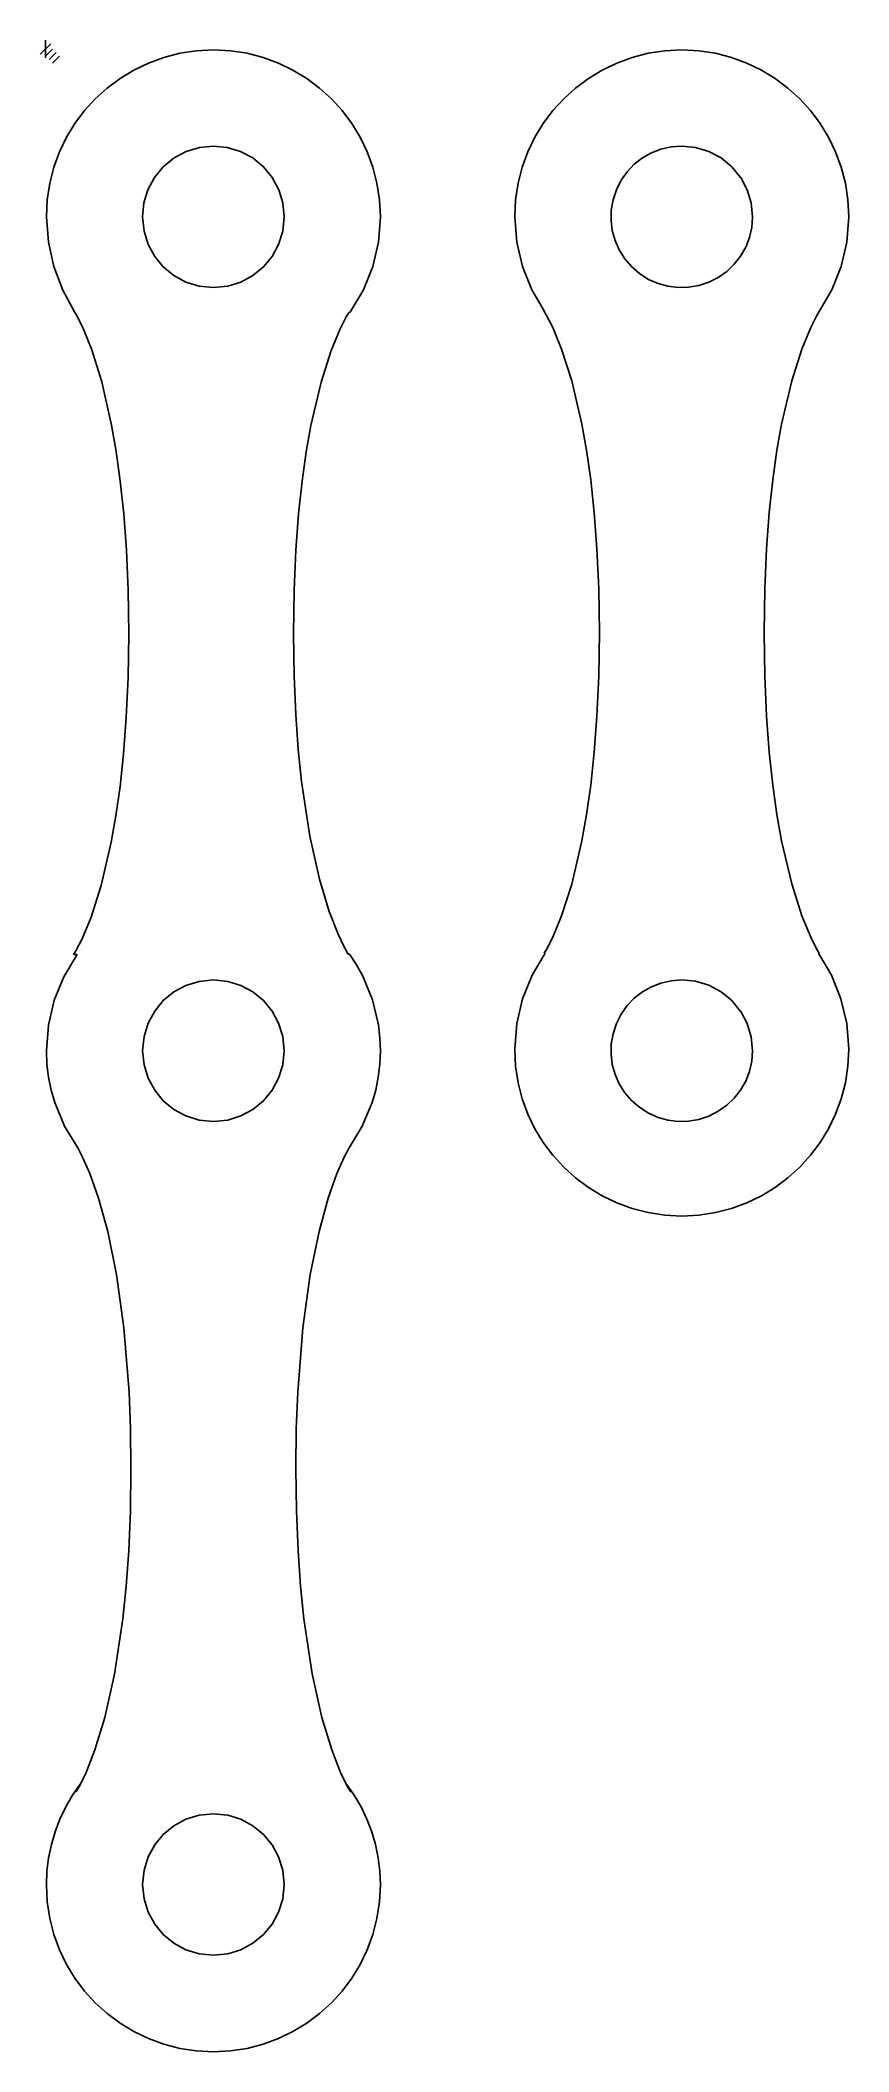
# Model space of a CAD drawing. Extents: x -1 to 121, y 0 to 303.
import ezdxf

# ---------------------------------------------------------------- set-up
doc = ezdxf.new("R2010")
doc.units = 0

msp = doc.modelspace()

# ---------------------------------------------------------------- linework, layer by layer
at = {"layer": 'Layer 1'}
for p, q in [((0, 302.637), (0, 299.991)), ((0.793749, 302.108), (-0.793749, 300.52)), ((1.05833, 301.314), (0, 300.25567)), ((1.5875, 300.785), (0.52917, 299.72667)), ((2.11666, 300.256), (1.05833, 299.19767)), ((17.7694, 300.054), (15.46316, 299.209874)), ((20.1751, 300.672), (17.76948, 300.053431)), ((22.6674, 301.053), (20.17503, 300.672609)), ((25.2339, 301.182), (22.66739, 301.052381)), ((27.8004, 301.053), (25.23394, 301.182619)), ((30.2928, 300.672), (27.80043, 301.052391)), ((32.6984, 300.054), (30.29281, 300.672569)), ((35.0047, 299.21), (32.69833, 300.054126)), ((88.1727, 300.054), (85.86659, 299.209893)), ((90.5783, 300.672), (88.17271, 300.053458)), ((93.0706, 301.053), (90.57823, 300.672609)), ((95.6374, 301.182), (93.07068, 301.052407)), ((98.2038, 301.053), (95.63734, 301.182619)), ((100.696, 300.672), (98.20363, 301.052391)), ((103.102, 300.054), (100.69641, 300.672569)), ((105.408, 299.21), (103.10189, 300.054126)), ((11.1993, 296.895), (9.26689, 295.44992)), ((13.269, 298.153), (11.19935, 296.89562)), ((15.4632, 299.21), (13.26896, 298.15294)), ((37.1989, 298.153), (35.00471, 299.21006)), ((39.2685, 296.895), (37.19893, 298.15238)), ((41.201, 295.45), (39.26849, 296.89508)), ((81.6026, 296.895), (79.67035, 295.44996)), ((83.6724, 298.153), (81.60257, 296.89566)), ((85.8666, 299.21), (83.67241, 298.15297)), ((107.602, 298.153), (105.40755, 299.21006)), ((109.672, 296.895), (107.60243, 298.15238)), ((111.604, 295.45), (109.67175, 296.89508)), ((7.48433, 293.83), (5.86421, 292.0474)), ((9.26691, 295.45), (7.48433, 293.82986)), ((42.9835, 293.83), (41.201, 295.45014)), ((44.6038, 292.047), (42.98349, 293.8296)), ((77.8875, 293.83), (76.26746, 292.04742)), ((79.6703, 295.45), (77.88754, 293.82989)), ((113.387, 293.83), (111.60424, 295.45014)), ((115.007, 292.047), (113.38696, 293.8296)), ((5.86421, 292.047), (4.41919, 290.11454)), ((46.0487, 290.115), (44.60381, 292.04746)), ((76.2675, 292.048), (74.82235, 290.11557)), ((116.452, 290.115), (115.00711, 292.04746)), ((3.16184, 288.045), (2.10482, 285.85073)), ((4.41919, 290.115), (3.16184, 288.04535)), ((47.306, 288.045), (46.0487, 290.11465)), ((48.363, 285.851), (47.30599, 288.04527)), ((73.565, 288.046), (72.50799, 285.85176)), ((74.8223, 290.115), (73.565, 288.04535)), ((117.709, 288.045), (116.4517, 290.11465)), ((118.766, 285.851), (117.70899, 288.04527)), ((2.10482, 285.851), (1.260726, 283.54476)), ((17.7075, 283.606), (19.32865, 284.93566)), ((19.3287, 284.936), (21.16073, 285.914216)), ((21.1607, 285.914), (23.14777, 286.517752)), ((23.1478, 286.518), (25.23406, 286.724375)), ((25.234, 286.724), (27.32013, 286.517572)), ((27.3202, 286.518), (29.30748, 285.914195)), ((29.3075, 285.914), (31.13947, 284.93589)), ((31.1394, 284.936), (32.7605, 283.60676)), ((49.2073, 283.545), (48.363016, 285.85124)), ((72.508, 285.851), (71.66398, 283.54476)), ((89.7234, 284.93), (88.50341, 283.980015)), ((91.068, 285.694), (89.72339, 284.93044)), ((92.5161, 286.257), (91.06804, 285.694047)), ((94.0459, 286.605), (92.51608, 286.256862)), ((95.6371, 286.724), (94.0459, 286.604779)), ((97.7233, 286.518), (95.63706, 286.724375)), ((99.7106, 285.914), (97.72332, 286.517752)), ((101.543, 284.936), (99.71103, 285.914216)), ((103.164, 283.606), (101.5429, 284.93566)), ((119.61, 283.545), (118.76598, 285.85124)), ((1.26072, 283.545), (0.642173, 281.13941)), ((15.4002, 280.154), (16.37831, 281.98603)), ((16.3783, 281.986), (17.70754, 283.60715)), ((32.7605, 283.606), (34.08976, 281.98485)), ((34.0898, 281.985), (35.067963, 280.15295)), ((49.8256, 281.139), (49.20727, 283.54459)), ((71.664, 283.545), (71.045405, 281.13938)), ((86.5222, 281.578), (85.803063, 280.15372)), ((87.4292, 282.858), (86.522209, 281.57763)), ((88.5034, 283.98), (87.42919, 282.85772)), ((104.492, 281.986), (103.16274, 283.60715)), ((105.471, 280.154), (104.492837, 281.98603)), ((120.229, 281.139), (119.610405, 283.54459)), ((0.261791, 278.647), (0.132193, 276.08054)), ((0.642174, 281.139), (0.261791, 278.64665)), ((14.7963, 278.167), (15.400131, 280.15407)), ((35.068, 280.153), (35.671778, 278.16593)), ((50.2061, 278.647), (49.82563, 281.13935)), ((50.3357, 276.08), (50.206054, 278.64646)), ((70.665, 278.647), (70.535619, 276.08049)), ((71.0454, 281.139), (70.66493, 278.64663)), ((85.3043, 278.638), (85.040511, 277.09117)), ((85.8031, 280.153), (85.304361, 278.63747)), ((106.074, 278.167), (105.470222, 280.15407)), ((120.609, 278.647), (120.22853, 281.13935)), ((120.739, 276.08), (120.609619, 278.64646)), ((0.132193, 276.08), (0.424102, 272.28916)), ((14.5899, 276.08), (14.796301, 278.16626)), ((14.8062, 273.935), (14.589956, 276.08016)), ((35.8781, 276.08), (35.661936, 273.93484)), ((35.6717, 278.166), (35.878075, 276.07974)), ((50.041, 272.291), (50.335745, 276.08023)), ((70.5356, 276.08), (70.826906, 272.29075)), ((85.0405, 277.091), (85.006633, 275.53787)), ((85.0067, 275.538), (85.197464, 274.0036)), ((106.281, 276.08), (106.074625, 278.16626)), ((106.162, 274.489), (106.281327, 276.08002)), ((120.448, 272.291), (120.73957, 276.08036)), ((0.424102, 272.29), (1.259642, 268.59782)), ((15.4264, 271.937), (14.806191, 273.935)), ((35.6619, 273.935), (35.041717, 271.937)), ((49.1837, 268.61), (50.040949, 272.29096)), ((70.8269, 272.291), (71.680709, 268.61047)), ((85.1974, 274.003), (85.608297, 272.51234)), ((85.6083, 272.513), (86.234039, 271.0911)), ((105.251, 271.511), (105.813768, 272.9589)), ((105.814, 272.959), (106.162191, 274.48908)), ((119.594, 268.61), (120.448074, 272.29069)), ((16.4078, 270.129), (15.426409, 271.93703)), ((17.7075, 268.554), (16.40776, 270.12933)), ((34.0602, 270.129), (32.76057, 268.55394)), ((35.0418, 271.937), (34.060197, 270.12881)), ((86.2341, 271.091), (87.069918, 269.76293)), ((87.0699, 269.763), (88.1105, 268.55359)), ((103.537, 268.947), (104.487118, 270.16673)), ((104.487, 270.167), (105.250587, 271.51166)), ((1.25964, 268.597), (2.60103, 265.05529)), ((19.2828, 267.254), (17.70753, 268.55363)), ((21.0909, 266.273), (19.28285, 267.254603)), ((23.0889, 265.653), (21.09088, 266.273183)), ((29.3773, 266.273), (27.37917, 265.652817)), ((31.1852, 267.254), (29.3773, 266.272662)), ((32.7605, 268.554), (31.18517, 267.2541)), ((47.7838, 265.1), (49.18371, 268.61022)), ((71.6807, 268.611), (73.0769, 265.10104)), ((88.1105, 268.553), (89.31991, 267.51213)), ((89.3199, 267.513), (90.64784, 266.677447)), ((90.6478, 266.677), (92.06993, 266.050997)), ((98.1948, 265.747), (99.71033, 266.245739)), ((99.7103, 266.246), (101.13481, 266.965137)), ((101.135, 266.965), (102.41532, 267.872255)), ((102.415, 267.873), (103.5371, 268.94721)), ((118.198, 265.1), (119.5942, 268.61022)), ((2.60103, 265.056), (4.41049, 261.7167)), ((25.234, 265.436), (23.08884, 265.652164)), ((27.3792, 265.653), (25.23407, 265.436836)), ((45.8606, 261.821), (47.78385, 265.09918)), ((73.0769, 265.101), (74.99566, 261.82335)), ((92.07, 266.051), (93.56066, 265.640367)), ((93.5606, 265.64), (95.09492, 265.448971)), ((95.095, 265.449), (96.6481, 265.483131)), ((96.6481, 265.483), (98.19485, 265.746789)), ((116.279, 261.822), (118.19776, 265.09965)), ((4.41049, 261.716), (4.758152, 261.137886)), ((4.75815, 261.138), (5.674771, 259.30259)), ((44.2715, 259.213), (45.21024, 261.03651)), ((45.2102, 261.036), (45.566329, 261.609616)), ((45.5666, 261.611), (45.860552, 261.822137)), ((74.9605, 261.822), (75.316629, 261.248384)), ((74.9956, 261.822), (74.9605, 261.822)), ((75.3166, 261.249), (76.255605, 259.42549)), ((115.019, 259.425), (115.95774, 261.24851)), ((115.957, 261.248), (116.313129, 261.821616)), ((116.314, 261.822), (116.279, 261.822)), ((5.67477, 259.303), (6.97067, 256.05789)), ((42.9441, 255.985), (44.27151, 259.21291)), ((76.2556, 259.425), (77.58301, 256.19682)), ((113.691, 256.197), (115.01841, 259.42491)), ((6.97067, 256.058), (8.45622, 251.25159)), ((41.4224, 251.198), (42.94402, 255.98536)), ((77.583, 256.197), (79.10462, 251.4099)), ((112.17, 251.41), (113.69162, 256.19736)), ((8.45623, 251.251), (9.94176, 244.73062)), ((39.9008, 244.697), (41.42242, 251.1978)), ((79.1046, 251.41), (80.62648, 244.90893)), ((110.648, 244.909), (112.16962, 251.4098)), ((9.94175, 244.731), (10.625274, 240.78051)), ((39.2007, 240.755), (39.900787, 244.69649)), ((80.6265, 244.909), (81.326587, 240.96751)), ((109.948, 240.967), (110.648087, 244.90823)), ((10.6253, 240.78), (11.237677, 236.34427)), ((38.5737, 236.328), (39.200762, 240.75553)), ((81.3266, 240.967), (81.953926, 236.5392)), ((109.321, 236.54), (109.948062, 240.9678)), ((11.2377, 236.345), (11.755277, 231.40497)), ((38.0435, 231.394), (38.573724, 236.32768)), ((81.9539, 236.54), (82.484124, 231.60659)), ((108.791, 231.606), (109.321224, 236.53941)), ((11.7552, 231.405), (12.154244, 225.9411)), ((37.6347, 225.936), (38.043481, 231.39435)), ((82.4841, 231.606), (82.892616, 226.14739)), ((108.382, 226.148), (108.790781, 231.60661)), ((12.1543, 225.941), (12.411104, 219.93497)), ((37.3717, 219.933), (37.634696, 225.93586)), ((82.8927, 226.148), (83.15596, 220.14541)), ((108.119, 220.145), (108.381996, 226.14786)), ((12.4111, 219.935), (12.501984, 213.36726)), ((37.2785, 213.366), (37.371633, 219.93242)), ((83.1559, 220.145), (83.249033, 213.57831)), ((108.026, 213.578), (108.119133, 220.14442)), ((12.5019, 213.366), (12.40882, 206.79958)), ((37.3643, 207.052), (37.278575, 213.3668)), ((83.2491, 213.578), (83.155967, 207.01158)), ((108.119, 207.012), (108.025867, 213.57842)), ((12.4089, 206.8), (12.145852, 200.79714)), ((37.6072, 201.258), (37.364313, 207.0521)), ((83.1559, 207.012), (82.892904, 201.00914)), ((108.382, 201.01), (108.119004, 207.01286)), ((12.1458, 200.797), (11.737046, 195.33839)), ((37.9858, 195.967), (37.607182, 201.25707)), ((82.8929, 201.009), (82.484119, 195.55039)), ((108.791, 195.551), (108.382219, 201.00935)), ((11.7371, 195.339), (11.206929, 190.40559)), ((38.4784, 191.164), (37.985746, 195.96777)), ((82.4841, 195.55), (81.953876, 190.61659)), ((109.321, 190.618), (108.79104, 195.55141)), ((39.7214, 182.947), (38.47839, 191.16363)), ((81.9539, 190.617), (81.326574, 186.1892)), ((109.948, 186.19), (109.320674, 190.6178)), ((11.2069, 190.405), (10.579627, 185.9772)), ((10.5796, 185.977), (9.87946, 182.03551)), ((81.3266, 186.189), (80.626513, 182.24751)), ((110.648, 182.249), (109.947913, 186.19049)), ((9.87947, 182.036), (8.35777, 175.5352)), ((41.1642, 176.471), (39.72143, 182.94746)), ((80.6265, 182.248), (79.10488, 175.7472)), ((112.17, 175.748), (110.64838, 182.2488)), ((8.35777, 175.535), (6.83607, 170.74764)), ((42.6356, 171.596), (41.16425, 176.47015)), ((79.1049, 175.747), (77.58302, 170.95964)), ((113.691, 170.961), (112.16938, 175.7481)), ((6.83608, 170.748), (5.50864, 167.51982)), ((43.964, 168.187), (42.63553, 171.59642)), ((77.583, 170.96), (76.25559, 167.73182)), ((115.019, 167.732), (113.69159, 170.96018)), ((5.50864, 167.52), (4.569741, 165.69649)), ((44.9784, 166.105), (43.96399, 168.18727)), ((76.2556, 167.731), (75.31686, 165.90749)), ((115.958, 165.909), (115.01926, 167.73251)), ((4.73553, 165.122), (2.75782, 161.81101)), ((4.21358, 165.122), (4.73553, 165.122)), ((4.56974, 165.696), (4.213585, 165.122384)), ((45.5071, 165.213), (44.978463, 166.105174)), ((45.7008, 165.213), (45.5071, 165.213)), ((46.7657, 163.583), (45.70075, 165.2131)), ((47.697, 161.883), (46.765668, 163.58242)), ((75.1219, 165.335), (73.15155, 162.02798)), ((74.9605, 165.335), (75.1219, 165.335)), ((75.3169, 165.908), (74.960771, 165.334649)), ((116.314, 165.336), (115.957871, 165.909351)), ((118.142, 162.026), (116.17853, 165.33461)), ((116.179, 165.336), (116.314, 165.336)), ((2.75782, 161.811), (1.31763, 158.25712)), ((19.2828, 159.507), (21.09085, 160.488338)), ((21.0909, 160.488), (23.0889, 161.108183)), ((23.0889, 161.108), (25.23406, 161.324164)), ((25.234, 161.325), (27.37913, 161.108571)), ((27.3792, 161.108), (29.37733, 160.487817)), ((29.3773, 160.488), (31.1852, 159.506662)), ((49.1488, 158.307), (47.69703, 161.88284)), ((73.1515, 162.028), (71.71667, 158.48021)), ((92.5161, 160.857), (91.06804, 160.294232)), ((94.0459, 161.205), (92.51608, 160.856809)), ((95.6371, 161.325), (94.0459, 161.205673)), ((97.7236, 161.119), (95.6371, 161.325375)), ((99.7106, 160.515), (97.72358, 161.118778)), ((101.543, 159.537), (99.71103, 160.515163)), ((119.57, 158.478), (118.14205, 162.02659)), ((1.31763, 158.258), (0.435542, 154.52606)), ((16.4078, 156.632), (17.70754, 158.20733)), ((17.7075, 158.207), (19.2828, 159.5069)), ((31.1852, 159.507), (32.76053, 158.20737)), ((32.7605, 158.207), (34.06013, 156.63167)), ((50.0354, 154.551), (49.148782, 158.30702)), ((71.7167, 158.48), (70.83802, 154.75494)), ((87.4292, 157.458), (86.522209, 156.17742)), ((88.5034, 158.581), (87.42919, 157.4589)), ((89.7234, 159.531), (88.50341, 158.580882)), ((91.068, 160.294), (89.72339, 159.530413)), ((103.164, 158.208), (101.5429, 159.53726)), ((104.492, 156.586), (103.16274, 158.2071)), ((120.443, 154.753), (119.57067, 158.47753)), ((0.43554, 154.526), (0.132193, 150.68108)), ((14.8062, 152.826), (15.426409, 154.82413)), ((15.4264, 154.824), (16.407791, 156.6319)), ((34.0602, 156.632), (35.041803, 154.82384)), ((35.0418, 154.823), (35.661983, 152.82513)), ((50.26, 152.626), (50.035369, 154.55111)), ((70.838, 154.755), (70.535582, 150.91775)), ((85.8031, 154.754), (85.304361, 153.23847)), ((86.5222, 156.178), (85.803063, 154.75375)), ((105.471, 154.754), (104.492837, 156.58597)), ((106.074, 152.767), (105.470222, 154.75402)), ((120.739, 150.917), (120.442932, 154.75292)), ((14.5899, 150.681), (14.806144, 152.82597)), ((35.6619, 152.826), (35.878064, 150.68076)), ((50.3357, 150.681), (50.260029, 152.62648)), ((85.0405, 151.691), (85.006633, 150.1379)), ((85.3043, 153.238), (85.040511, 151.69098)), ((106.281, 150.681), (106.074625, 152.76724)), ((0.132193, 150.681), (0.212965, 148.65615)), ((0.212965, 148.656), (0.451084, 146.67586)), ((14.8062, 148.535), (14.589956, 150.68024)), ((15.4264, 146.538), (14.806191, 148.53587)), ((35.6619, 148.535), (35.041717, 146.53687)), ((35.8781, 150.681), (35.661936, 148.53576)), ((50.0169, 146.678), (50.255025, 148.65735)), ((50.255, 148.657), (50.335698, 150.68106)), ((70.5356, 150.917), (70.665246, 148.35054)), ((70.6652, 148.351), (71.045406, 145.85863)), ((85.0067, 150.138), (85.197464, 148.60368)), ((85.1974, 148.604), (85.608297, 147.11334)), ((105.814, 147.559), (106.162191, 149.08908)), ((106.162, 149.089), (106.281327, 150.67994)), ((120.229, 145.858), (120.60947, 148.35037)), ((120.609, 148.351), (120.738646, 150.91772)), ((0.451084, 146.676), (0.840256, 144.7464)), ((16.4078, 144.729), (15.426409, 146.53716)), ((35.0418, 146.537), (34.060197, 144.7291)), ((49.6282, 144.749), (50.016872, 146.67781)), ((71.0454, 145.859), (71.663995, 143.45341)), ((85.6083, 147.113), (86.234039, 145.69113)), ((86.2341, 145.691), (87.069918, 144.36279)), ((104.487, 144.767), (105.250587, 146.11135)), ((105.251, 146.111), (105.813768, 147.55906)), ((119.611, 143.453), (120.22933, 145.85859)), ((0.840257, 144.746), (1.374191, 142.87301)), ((1.37419, 142.873), (2.85117, 139.32097)), ((17.7075, 143.154), (16.40776, 144.72933)), ((19.2828, 141.854), (17.70753, 143.15363)), ((32.7605, 143.154), (31.18517, 141.8541)), ((34.0602, 144.729), (32.76057, 143.15367)), ((47.6187, 139.326), (49.09454, 142.8767)), ((49.0946, 142.877), (49.628264, 144.74919)), ((71.664, 143.453), (72.508284, 141.14689)), ((87.0699, 144.363), (88.1105, 143.15359)), ((88.1105, 143.154), (89.31991, 142.1134)), ((101.135, 141.565), (102.41532, 142.472255)), ((102.415, 142.473), (103.5371, 143.54721)), ((103.537, 143.547), (104.487118, 144.76699)), ((118.766, 141.147), (119.610284, 143.45311)), ((2.85117, 139.321), (4.83165, 136.06795)), ((21.0909, 140.873), (19.28285, 141.854338)), ((23.0889, 140.253), (21.09088, 140.873183)), ((25.234, 140.036), (23.08884, 140.252429)), ((27.3792, 140.253), (25.23407, 140.036836)), ((29.3773, 140.873), (27.37917, 140.252817)), ((31.1852, 141.854), (29.3773, 140.872662)), ((45.6399, 136.074), (47.61872, 139.32625)), ((72.5083, 141.147), (73.56531, 138.95255)), ((89.3199, 142.113), (90.64784, 141.277182)), ((90.6478, 141.277), (92.06993, 140.651261)), ((92.07, 140.651), (93.56066, 140.240103)), ((93.5606, 140.24), (95.09492, 140.048971)), ((95.095, 140.049), (96.6481, 140.083131)), ((96.6481, 140.084), (98.19485, 140.347789)), ((98.1948, 140.347), (99.71033, 140.845739)), ((99.7103, 140.847), (101.13481, 141.565872)), ((117.709, 138.952), (118.76601, 141.14619)), ((73.5653, 138.952), (74.8226, 136.88243)), ((74.8226, 136.883), (76.26749, 134.95049)), ((115.007, 134.95), (116.45215, 136.88225)), ((116.452, 136.883), (117.7093, 138.95283)), ((4.83165, 136.067), (5.577721, 134.67953)), ((5.57772, 134.68), (6.6741, 132.19636)), ((43.8003, 132.212), (44.89594, 134.69114)), ((44.8959, 134.691), (45.639907, 136.07265)), ((76.2675, 134.95), (77.88781, 133.1675)), ((77.8878, 133.168), (79.6703, 131.54796)), ((111.604, 131.548), (113.3865, 133.16804)), ((113.387, 133.168), (115.00704, 134.95076)), ((6.6741, 132.196), (7.9822, 128.50136)), ((42.4916, 128.521), (43.80023, 132.21246)), ((79.6703, 131.548), (81.60281, 130.10285)), ((81.6028, 130.103), (83.67237, 128.8457)), ((107.602, 128.845), (109.67157, 130.1023)), ((109.672, 130.102), (111.60451, 131.54715)), ((7.9822, 128.502), (9.36332, 123.48127)), ((41.1092, 123.501), (42.49165, 128.5204)), ((83.6724, 128.845), (85.86659, 127.78799)), ((85.8666, 127.788), (88.17297, 126.94398)), ((103.102, 126.944), (105.40837, 127.78802)), ((105.408, 127.788), (107.60219, 128.84501)), ((88.1729, 126.944), (90.57849, 126.325405)), ((90.5785, 126.326), (93.07087, 125.94553)), ((93.0709, 125.945), (95.63736, 125.815354)), ((95.6374, 125.816), (98.20386, 125.945381)), ((98.2038, 125.945), (100.69617, 126.32547)), ((100.696, 126.326), (103.10159, 126.944595)), ((9.36332, 123.481), (10.67885, 117.01962)), ((39.7921, 117.039), (41.10919, 123.50144)), ((10.6789, 117.02), (11.79023, 109.00287)), ((38.6793, 109.018), (39.79214, 117.03857)), ((11.7902, 109.002), (12.558655, 99.31403)), ((37.9096, 99.3243), (38.679272, 109.01836)), ((12.5586, 99.3145), (12.770928, 93.80826)), ((37.6969, 93.8138), (37.909625, 99.32427)), ((12.771, 93.8083), (12.845639, 87.84116)), ((37.6222, 87.8414), (37.696812, 93.81383)), ((12.8457, 87.8414), (12.758705, 81.40833)), ((37.7093, 81.4088), (37.622252, 87.84134)), ((12.7587, 81.4083), (12.512373, 75.5126)), ((37.9556, 75.5137), (37.709273, 81.40887)), ((12.5123, 75.5126), (12.128522, 70.13627)), ((38.3393, 70.1376), (37.955655, 75.51366)), ((12.1286, 70.1363), (11.629332, 65.26136)), ((38.8385, 65.2629), (38.339232, 70.13758)), ((11.6293, 65.2613), (10.37187, 56.94228)), ((40.0958, 56.9442), (38.8385, 65.26295)), ((10.3719, 56.9423), (8.91545, 50.41054)), ((41.5524, 50.4124), (40.09587, 56.94416)), ((8.91541, 50.4106), (7.43531, 45.52058)), ((43.0324, 45.5224), (41.55232, 50.41242)), ((7.43531, 45.5205), (6.10684, 42.12722)), ((44.3609, 42.1289), (43.03243, 45.52244)), ((5.22744, 40.3935), (4.05952, 38.71419)), ((4.55773, 39.2491), (4.650731, 39.389064)), ((5.10541, 40.0852), (4.60638, 39.249118)), ((4.65073, 39.3894), (4.913778, 39.823316)), ((4.91378, 39.8233), (5.101369, 40.157204)), ((5.10137, 40.1572), (5.227444, 40.393208)), ((6.10683, 42.1273), (5.10541, 40.08525)), ((45.3626, 40.0863), (44.36089, 42.12888)), ((45.2451, 40.3855), (45.366544, 40.157165)), ((46.412, 38.707), (45.24519, 40.38551)), ((45.8619, 39.2497), (45.362632, 40.086311)), ((45.3666, 40.1572), (45.554719, 39.823825)), ((45.5547, 39.8238), (45.817696, 39.389884)), ((45.8177, 39.3899), (45.910569, 39.249671)), ((3.0369, 36.9544), (2.162837, 35.12349)), ((4.05952, 38.7141), (3.03691, 36.95436)), ((4.60633, 39.2491), (4.55773, 39.2491)), ((45.9106, 39.2497), (45.8619, 39.2497)), ((47.4335, 36.9481), (46.41195, 38.70705)), ((48.3066, 35.1179), (47.433476, 36.94802)), ((2.16284, 35.1235), (1.440489, 33.23094)), ((17.7075, 32.8073), (19.2828, 34.10693)), ((19.2828, 34.107), (21.09085, 35.088338)), ((21.0909, 35.0883), (23.0889, 35.708483)), ((23.0889, 35.7085), (25.23406, 35.924929)), ((25.234, 35.9249), (27.37913, 35.708471)), ((27.3792, 35.7085), (29.37733, 35.088317)), ((29.3773, 35.0883), (31.1852, 34.106962)), ((31.1852, 34.107), (32.76053, 32.80737)), ((49.0284, 33.2264), (48.306618, 35.1179)), ((0.873052, 31.2876), (0.463721, 29.30058)), ((1.44049, 33.2309), (0.873052, 31.28754)), ((15.4264, 29.4249), (16.407791, 31.232)), ((16.4078, 31.232), (17.70754, 32.80733)), ((32.7605, 32.8073), (34.06013, 31.23197)), ((34.0602, 31.232), (35.041803, 29.4249)), ((49.5952, 31.2823), (49.028463, 33.22646)), ((50.0042, 29.2979), (49.595155, 31.28227)), ((0.21569, 27.2791), (0.132153, 25.23652)), ((0.463721, 29.3005), (0.21569, 27.27909)), ((14.5899, 25.2815), (14.806144, 27.42462)), ((14.8062, 27.4247), (15.426409, 29.42495)), ((35.0418, 29.4249), (35.661983, 27.42465)), ((35.6619, 27.4247), (35.878064, 25.28158)), ((50.2521, 27.2791), (50.004186, 29.29787)), ((50.3357, 25.2366), (50.252092, 27.27918)), ((0.132153, 25.2366), (0.261751, 22.67014)), ((14.8062, 23.1358), (14.589956, 25.28157)), ((35.8781, 25.2815), (35.661936, 23.13573)), ((50.2061, 22.6701), (50.335746, 25.23656)), ((0.261751, 22.6701), (0.642134, 20.17773)), ((15.4264, 21.1382), (14.806191, 23.1358)), ((35.6619, 23.1358), (35.041717, 21.1382)), ((49.8256, 20.1777), (50.20607, 22.67007)), ((0.642134, 20.1777), (1.260684, 17.76999)), ((16.4078, 19.3284), (15.426409, 21.13815)), ((17.7075, 17.7541), (16.40776, 19.32837)), ((34.0602, 19.3284), (32.76057, 17.75413)), ((35.0418, 21.1382), (34.060197, 19.32845)), ((49.2073, 17.77), (49.82563, 20.17771)), ((1.26068, 17.77), (2.104776, 15.46548)), ((2.10478, 15.4655), (3.16181, 13.26946)), ((19.2828, 16.455), (17.70753, 17.7541)), ((21.0909, 15.4734), (19.28285, 16.455003)), ((23.0889, 14.8517), (21.09088, 15.47347)), ((29.3773, 15.4734), (27.37917, 14.85163)), ((31.1852, 16.455), (29.3773, 15.473397)), ((32.7605, 17.7541), (31.18517, 16.455)), ((47.306, 13.2695), (48.36301, 15.46554)), ((48.363, 15.4655), (49.207284, 17.77002)), ((3.16181, 13.2695), (4.41916, 11.20046)), ((25.234, 14.6374), (23.08884, 14.851712)), ((27.3792, 14.8517), (25.23407, 14.637388)), ((46.0487, 11.2004), (47.306, 13.26944)), ((4.41916, 11.2004), (5.86418, 9.26894)), ((5.86419, 9.26897), (7.48431, 7.48568)), ((42.9835, 7.48568), (44.60381, 9.26897)), ((44.6038, 9.26897), (46.04869, 11.20043)), ((7.48431, 7.48568), (9.26689, 5.86643)), ((41.201, 5.86643), (42.9835, 7.48568)), ((9.26688, 5.86643), (11.19929, 4.42181)), ((11.1993, 4.42181), (13.26895, 3.16239)), ((13.2689, 3.16239), (15.46317, 2.1067)), ((35.0047, 2.1067), (37.19889, 3.16239)), ((37.1989, 3.16239), (39.26847, 4.42181)), ((39.2685, 4.42181), (41.20101, 5.86643)), ((15.4632, 2.1067), (17.76944, 1.26268)), ((17.7694, 1.26268), (20.17502, 0.643556)), ((20.1751, 0.64356), (22.66747, 0.26256)), ((22.6674, 0.262561), (25.23388, 0.132915)), ((25.2339, 0.132915), (27.80036, 0.262561)), ((27.8004, 0.262561), (30.29277, 0.643561)), ((30.2928, 0.64356), (32.69839, 1.262684)), ((32.6984, 1.26268), (35.00477, 2.1067))]:
    msp.add_line(p, q, dxfattribs=at)

doc.saveas('drawing.dxf')
